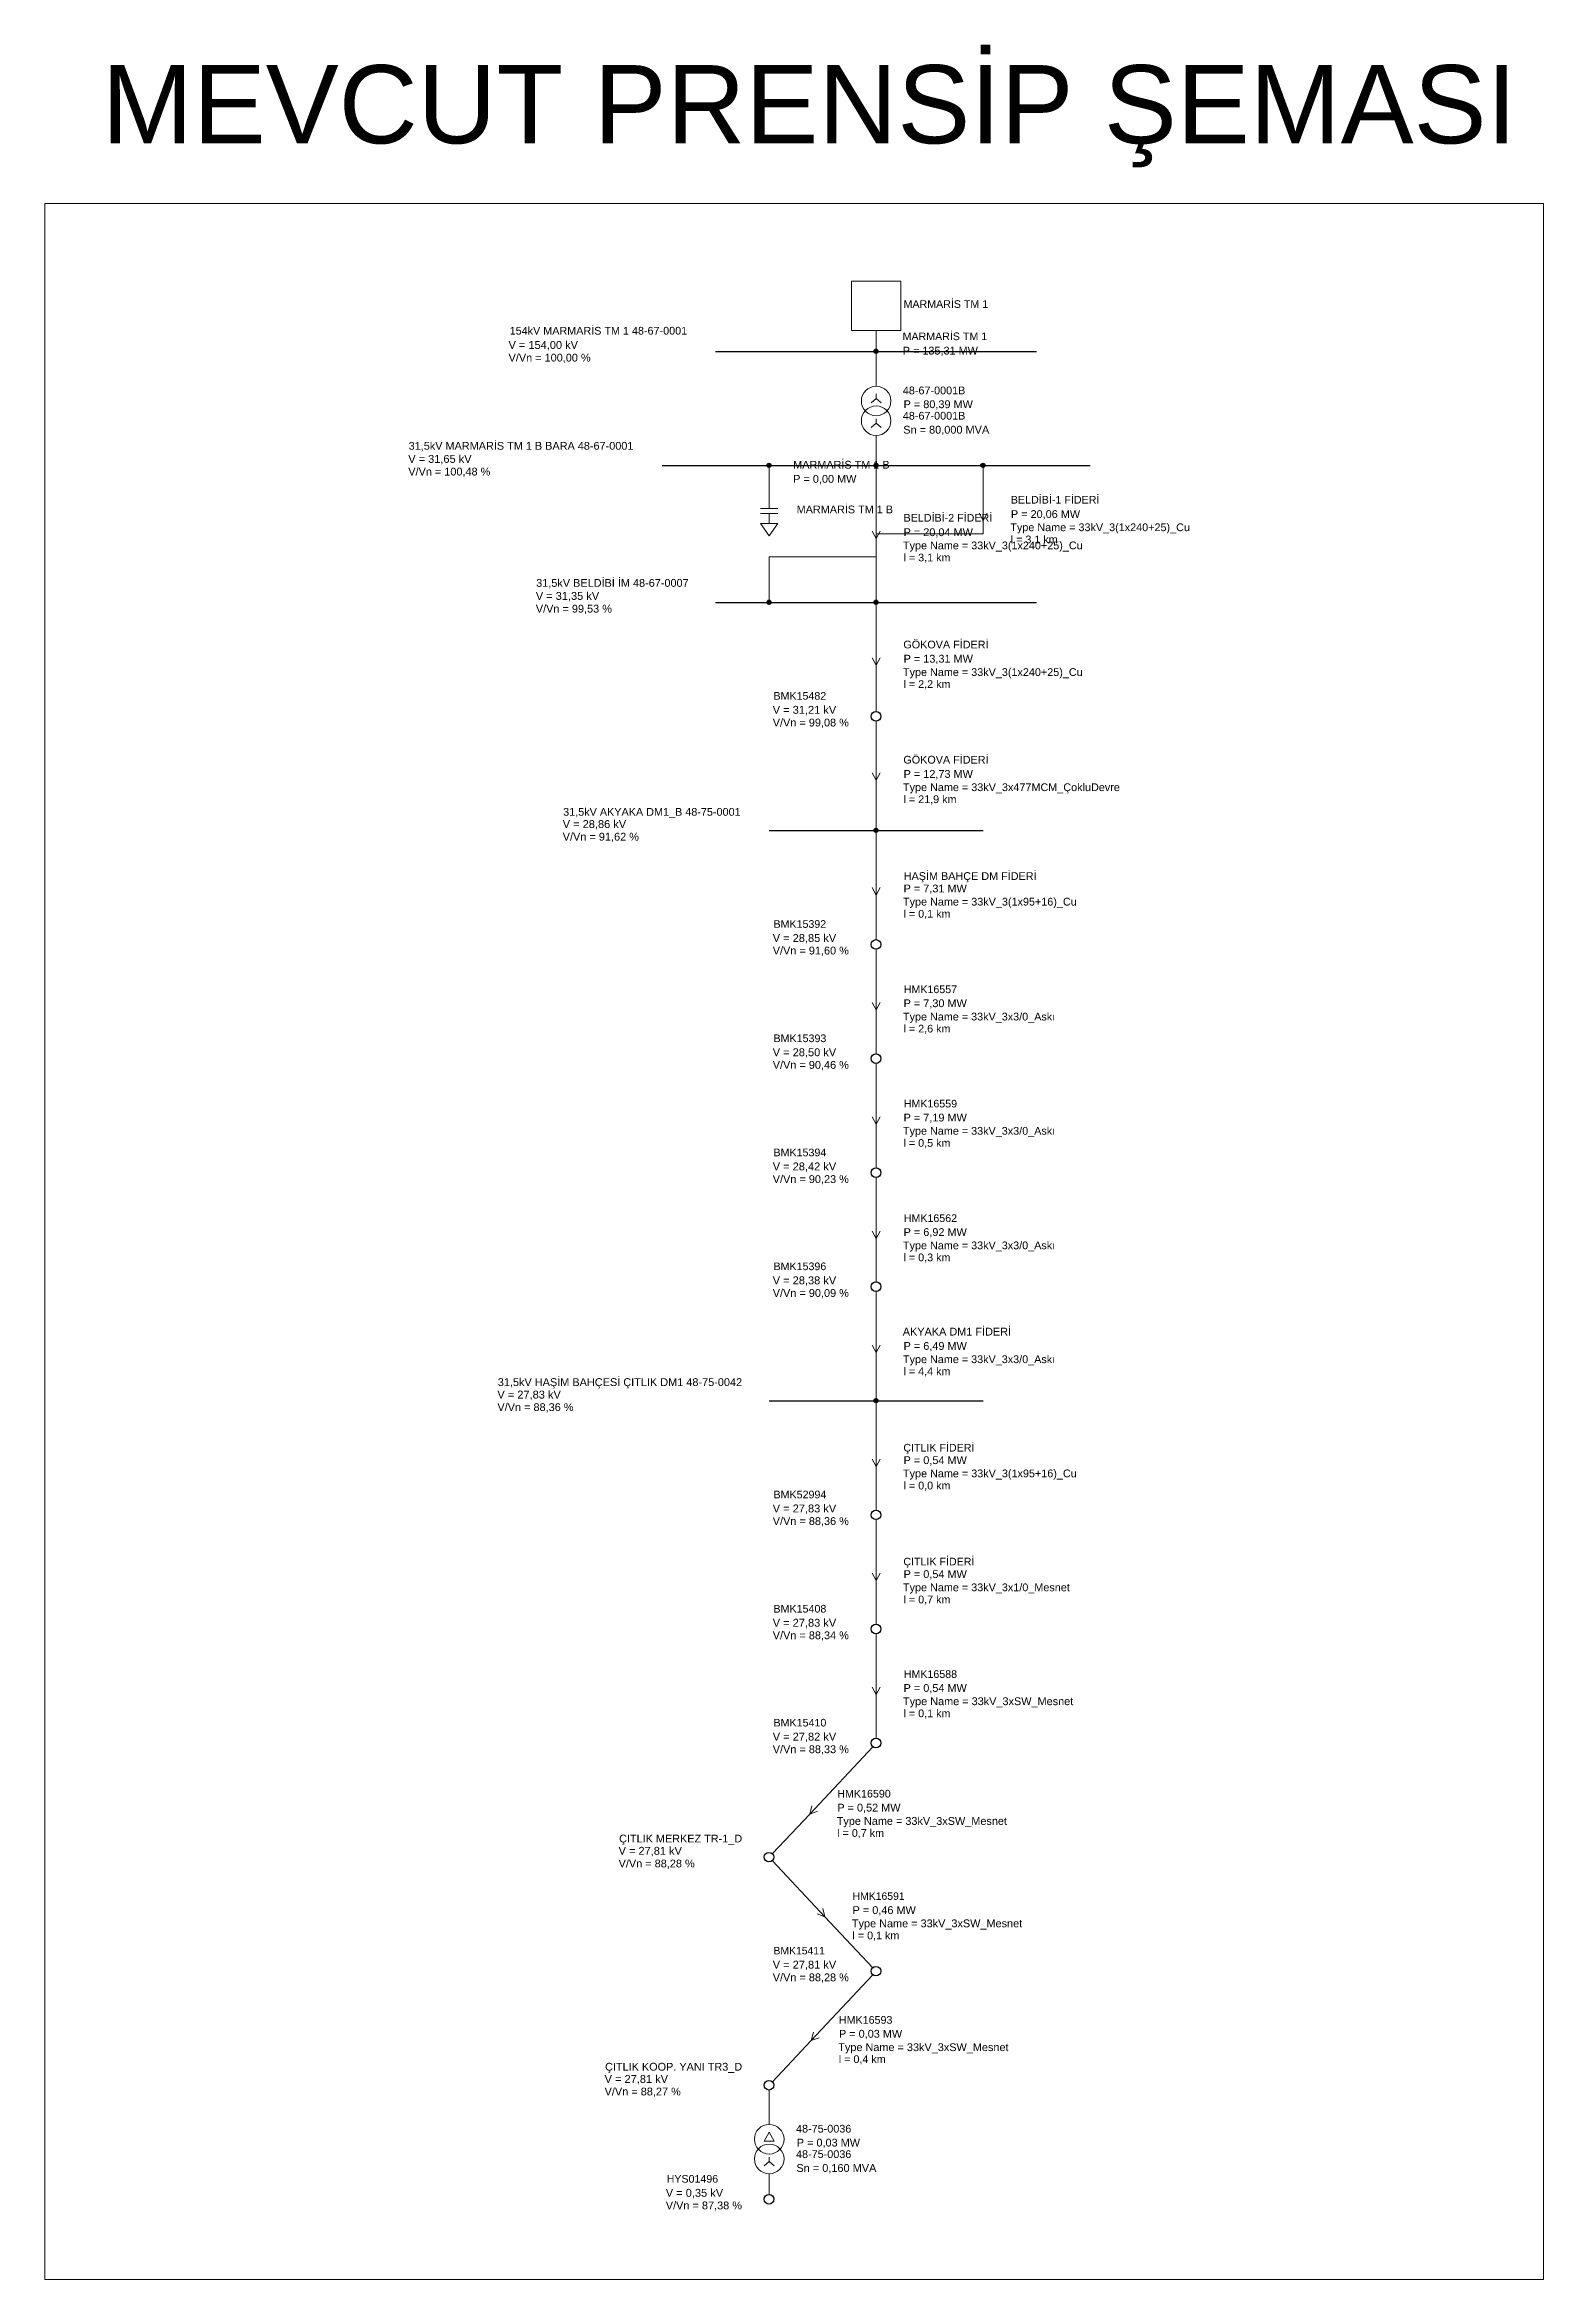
# Model space of a CAD drawing. Header units: millimetres. Extents: x 5 to 445, y 10 to 308.
# Drawn here: x 4.9 to 205, y 9.9 to 308.2 of the extents above; entities that cross this region are included whole.
import ezdxf

# ---------------------------------------------------------------- set-up
doc = ezdxf.new("R2010")
doc.units = ezdxf.units.MM
doc.header["$MEASUREMENT"] = 0
doc.layers.get('0').update_dxf_attribs({"linetype": 'CONTINUOUS'})
doc.layers.add('PDF_Text', color=7, linetype='CONTINUOUS')
doc.styles.add('Arial$001', font='arial.ttf', dxfattribs={"height": 1.2609})
doc.styles.add('PDF Arial', font='arial.ttf')

msp = doc.modelspace()

# ---------------------------------------------------------------- hatches: boundary and pattern name
h = msp.add_hatch(color=5)
edge = h.paths.add_edge_path()
edge.add_spline(control_points=[(116.14, 267.28), (116.14, 267.43), (116.01, 267.56), (115.86, 267.56), (115.86, 267.56), (115.71, 267.56), (115.58, 267.43), (115.58, 267.28), (115.58, 267.28), (115.58, 267.11), (115.71, 267), (115.86, 267), (115.86, 267), (116.01, 267), (116.14, 267.11), (116.14, 267.28)], knot_values=[0, 0, 0, 0, 0.0625, 0.0625, 0.0625, 0.0625, 0.125, 0.125, 0.125, 0.125, 0.1875, 0.1875, 0.1875, 0.1875, 1, 1, 1, 1], degree=3, periodic=0)
h = msp.add_hatch(color=5)
edge = h.paths.add_edge_path()
edge.add_spline(control_points=[(116.14, 267.28), (116.14, 267.43), (116.01, 267.56), (115.86, 267.56), (115.86, 267.56), (115.71, 267.56), (115.58, 267.43), (115.58, 267.28), (115.58, 267.28), (115.58, 267.11), (115.71, 267), (115.86, 267), (115.86, 267), (116.01, 267), (116.14, 267.11), (116.14, 267.28)], knot_values=[0, 0, 0, 0, 0.0625, 0.0625, 0.0625, 0.0625, 0.125, 0.125, 0.125, 0.125, 0.1875, 0.1875, 0.1875, 0.1875, 1, 1, 1, 1], degree=3, periodic=0)
h = msp.add_hatch(color=5)
edge = h.paths.add_edge_path()
edge.add_spline(control_points=[(101.87, 252.04), (101.87, 252.21), (101.73, 252.32), (101.58, 252.32), (101.58, 252.32), (101.44, 252.32), (101.3, 252.21), (101.3, 252.04), (101.3, 252.04), (101.3, 251.89), (101.44, 251.76), (101.58, 251.76), (101.58, 251.76), (101.73, 251.76), (101.87, 251.89), (101.87, 252.04)], knot_values=[0, 0, 0, 0, 0.0625, 0.0625, 0.0625, 0.0625, 0.125, 0.125, 0.125, 0.125, 0.1875, 0.1875, 0.1875, 0.1875, 1, 1, 1, 1], degree=3, periodic=0)
h = msp.add_hatch(color=5)
edge = h.paths.add_edge_path()
edge.add_spline(control_points=[(116.14, 252.04), (116.14, 252.21), (116.01, 252.32), (115.86, 252.32), (115.86, 252.32), (115.71, 252.32), (115.58, 252.21), (115.58, 252.04), (115.58, 252.04), (115.58, 251.89), (115.71, 251.76), (115.86, 251.76), (115.86, 251.76), (116.01, 251.76), (116.14, 251.89), (116.14, 252.04)], knot_values=[0, 0, 0, 0, 0.0625, 0.0625, 0.0625, 0.0625, 0.125, 0.125, 0.125, 0.125, 0.1875, 0.1875, 0.1875, 0.1875, 1, 1, 1, 1], degree=3, periodic=0)
h = msp.add_hatch(color=5)
edge = h.paths.add_edge_path()
edge.add_spline(control_points=[(116.14, 252.04), (116.14, 252.21), (116.01, 252.32), (115.86, 252.32), (115.86, 252.32), (115.71, 252.32), (115.58, 252.21), (115.58, 252.04), (115.58, 252.04), (115.58, 251.89), (115.71, 251.76), (115.86, 251.76), (115.86, 251.76), (116.01, 251.76), (116.14, 251.89), (116.14, 252.04)], knot_values=[0, 0, 0, 0, 0.0625, 0.0625, 0.0625, 0.0625, 0.125, 0.125, 0.125, 0.125, 0.1875, 0.1875, 0.1875, 0.1875, 1, 1, 1, 1], degree=3, periodic=0)
h = msp.add_hatch(color=5)
edge = h.paths.add_edge_path()
edge.add_spline(control_points=[(130.42, 252.04), (130.42, 252.21), (130.31, 252.32), (130.14, 252.32), (130.14, 252.32), (129.99, 252.32), (129.86, 252.21), (129.86, 252.04), (129.86, 252.04), (129.86, 251.89), (129.99, 251.76), (130.14, 251.76), (130.14, 251.76), (130.31, 251.76), (130.42, 251.89), (130.42, 252.04)], knot_values=[0, 0, 0, 0, 0.0625, 0.0625, 0.0625, 0.0625, 0.125, 0.125, 0.125, 0.125, 0.1875, 0.1875, 0.1875, 0.1875, 1, 1, 1, 1], degree=3, periodic=0)
h = msp.add_hatch(color=5)
edge = h.paths.add_edge_path()
edge.add_spline(control_points=[(101.87, 233.78), (101.87, 233.93), (101.73, 234.06), (101.58, 234.06), (101.58, 234.06), (101.44, 234.06), (101.3, 233.93), (101.3, 233.78), (101.3, 233.78), (101.3, 233.61), (101.44, 233.49), (101.58, 233.49), (101.58, 233.49), (101.73, 233.49), (101.87, 233.61), (101.87, 233.78)], knot_values=[0, 0, 0, 0, 0.0625, 0.0625, 0.0625, 0.0625, 0.125, 0.125, 0.125, 0.125, 0.1875, 0.1875, 0.1875, 0.1875, 1, 1, 1, 1], degree=3, periodic=0)
h = msp.add_hatch(color=5)
edge = h.paths.add_edge_path()
edge.add_spline(control_points=[(116.14, 233.78), (116.14, 233.93), (116.01, 234.06), (115.86, 234.06), (115.86, 234.06), (115.71, 234.06), (115.58, 233.93), (115.58, 233.78), (115.58, 233.78), (115.58, 233.61), (115.71, 233.49), (115.86, 233.49), (115.86, 233.49), (116.01, 233.49), (116.14, 233.61), (116.14, 233.78)], knot_values=[0, 0, 0, 0, 0.0625, 0.0625, 0.0625, 0.0625, 0.125, 0.125, 0.125, 0.125, 0.1875, 0.1875, 0.1875, 0.1875, 1, 1, 1, 1], degree=3, periodic=0)
h = msp.add_hatch(color=5)
edge = h.paths.add_edge_path()
edge.add_spline(control_points=[(116.14, 233.78), (116.14, 233.93), (116.01, 234.06), (115.86, 234.06), (115.86, 234.06), (115.71, 234.06), (115.58, 233.93), (115.58, 233.78), (115.58, 233.78), (115.58, 233.61), (115.71, 233.49), (115.86, 233.49), (115.86, 233.49), (116.01, 233.49), (116.14, 233.61), (116.14, 233.78)], knot_values=[0, 0, 0, 0, 0.0625, 0.0625, 0.0625, 0.0625, 0.125, 0.125, 0.125, 0.125, 0.1875, 0.1875, 0.1875, 0.1875, 1, 1, 1, 1], degree=3, periodic=0)
h = msp.add_hatch(color=5)
edge = h.paths.add_edge_path()
edge.add_spline(control_points=[(116.14, 203.32), (116.14, 203.47), (116.01, 203.6), (115.86, 203.6), (115.86, 203.6), (115.71, 203.6), (115.58, 203.47), (115.58, 203.32), (115.58, 203.32), (115.58, 203.17), (115.71, 203.04), (115.86, 203.04), (115.86, 203.04), (116.01, 203.04), (116.14, 203.17), (116.14, 203.32)], knot_values=[0, 0, 0, 0, 0.0625, 0.0625, 0.0625, 0.0625, 0.125, 0.125, 0.125, 0.125, 0.1875, 0.1875, 0.1875, 0.1875, 1, 1, 1, 1], degree=3, periodic=0)
h = msp.add_hatch(color=5)
edge = h.paths.add_edge_path()
edge.add_spline(control_points=[(116.14, 203.32), (116.14, 203.47), (116.01, 203.6), (115.86, 203.6), (115.86, 203.6), (115.71, 203.6), (115.58, 203.47), (115.58, 203.32), (115.58, 203.32), (115.58, 203.17), (115.71, 203.04), (115.86, 203.04), (115.86, 203.04), (116.01, 203.04), (116.14, 203.17), (116.14, 203.32)], knot_values=[0, 0, 0, 0, 0.0625, 0.0625, 0.0625, 0.0625, 0.125, 0.125, 0.125, 0.125, 0.1875, 0.1875, 0.1875, 0.1875, 1, 1, 1, 1], degree=3, periodic=0)
h = msp.add_hatch(color=5)
edge = h.paths.add_edge_path()
edge.add_spline(control_points=[(116.14, 127.18), (116.14, 127.33), (116.01, 127.46), (115.86, 127.46), (115.86, 127.46), (115.71, 127.46), (115.58, 127.33), (115.58, 127.18), (115.58, 127.18), (115.58, 127.01), (115.71, 126.9), (115.86, 126.9), (115.86, 126.9), (116.01, 126.9), (116.14, 127.01), (116.14, 127.18)], knot_values=[0, 0, 0, 0, 0.0625, 0.0625, 0.0625, 0.0625, 0.125, 0.125, 0.125, 0.125, 0.1875, 0.1875, 0.1875, 0.1875, 1, 1, 1, 1], degree=3, periodic=0)
h = msp.add_hatch(color=5)
edge = h.paths.add_edge_path()
edge.add_spline(control_points=[(116.14, 127.18), (116.14, 127.33), (116.01, 127.46), (115.86, 127.46), (115.86, 127.46), (115.71, 127.46), (115.58, 127.33), (115.58, 127.18), (115.58, 127.18), (115.58, 127.01), (115.71, 126.9), (115.86, 126.9), (115.86, 126.9), (116.01, 126.9), (116.14, 127.01), (116.14, 127.18)], knot_values=[0, 0, 0, 0, 0.0625, 0.0625, 0.0625, 0.0625, 0.125, 0.125, 0.125, 0.125, 0.1875, 0.1875, 0.1875, 0.1875, 1, 1, 1, 1], degree=3, periodic=0)

# ---------------------------------------------------------------- linework, layer by layer
at = {"color": 5, "linetype": 'Continuous', "lineweight": 20}
msp.add_lwpolyline([(204.96, 287.02), (4.88, 287.02), (4.88, 9.89), (204.96, 9.89)], close=True, dxfattribs=at)
at = {"color": 5, "linetype": 'Continuous', "lineweight": 15}
for points in [[(112.59, 270.04), (119.19, 270.04), (119.19, 276.64), (112.59, 276.64)], [(100.44, 244.28), (102.76, 244.28), (101.6, 242.64)]]:
    msp.add_lwpolyline(points, close=True, dxfattribs=at)
for points in [[(115.88, 270.04), (115.88, 267.25), (115.88, 267.25)], [(115.88, 262.61), (115.88, 267.25), (115.88, 267.25)], [(115.88, 260.98), (115.22, 260.38), (115.22, 260.38)], [(115.88, 260.98), (115.22, 260.38), (115.22, 260.38)], [(115.88, 260.98), (115.88, 261.57), (115.88, 261.57)], [(115.88, 260.98), (115.88, 261.57), (115.88, 261.57)], [(115.88, 260.98), (116.54, 260.38), (116.54, 260.38)], [(115.88, 260.98), (116.54, 260.38), (116.54, 260.38)], [(115.88, 257.67), (115.22, 257.09), (115.22, 257.09)], [(115.88, 257.67), (115.22, 257.09), (115.22, 257.09)], [(115.88, 257.67), (115.88, 258.26), (115.88, 258.26)], [(115.88, 257.67), (115.88, 258.26), (115.88, 258.26)], [(115.88, 257.67), (116.54, 257.09), (116.54, 257.09)], [(115.88, 257.67), (116.54, 257.09), (116.54, 257.09)], [(115.88, 256.03), (115.88, 252.03), (115.88, 252.03)], [(101.6, 246.27), (101.6, 252.03), (101.6, 252.03)], [(115.88, 242.28), (115.88, 252.03), (115.88, 252.03)], [(130.17, 244.68), (130.17, 252.03), (130.17, 252.03)], [(100.44, 246.27), (102.76, 246.27), (102.76, 246.27)], [(100.44, 245.61), (102.76, 245.61), (102.76, 245.61)], [(101.6, 245.61), (101.6, 244.28), (101.6, 244.28)], [(129.64, 245.67), (130.17, 244.68), (130.17, 244.68)], [(129.64, 245.67), (130.17, 244.68), (130.17, 244.68)], [(130.69, 245.67), (130.17, 244.68), (130.17, 244.68)], [(130.69, 245.67), (130.17, 244.68), (130.17, 244.68)], [(130.17, 244.68), (130.17, 242.89), (130.17, 242.89)], [(115.35, 243.26), (115.88, 242.26), (115.88, 242.26)], [(115.35, 243.26), (115.88, 242.26), (115.88, 242.26)], [(116.41, 243.26), (115.88, 242.26), (115.88, 242.26)], [(116.41, 243.26), (115.88, 242.26), (115.88, 242.26)], [(130.17, 242.89), (115.88, 242.89), (115.88, 242.89)], [(115.88, 242.89), (115.88, 233.74), (115.88, 233.74)], [(115.88, 242.28), (115.88, 239.83), (115.88, 239.83)], [(115.88, 239.83), (101.6, 239.83), (101.6, 239.83)], [(101.6, 239.83), (101.6, 233.74), (101.6, 233.74)], [(115.88, 225.36), (115.88, 233.74), (115.88, 233.74)], [(115.35, 226.35), (115.88, 225.36), (115.88, 225.36)], [(115.35, 226.35), (115.88, 225.36), (115.88, 225.36)], [(116.41, 226.35), (115.88, 225.36), (115.88, 225.36)], [(116.41, 226.35), (115.88, 225.36), (115.88, 225.36)], [(115.88, 225.36), (115.88, 219.18), (115.88, 219.18)], [(115.88, 210), (115.88, 217.86), (115.88, 217.86)], [(115.35, 210.99), (115.88, 210), (115.88, 210)], [(115.35, 210.99), (115.88, 210), (115.88, 210)], [(116.41, 210.99), (115.88, 210), (115.88, 210)], [(116.41, 210.99), (115.88, 210), (115.88, 210)], [(115.88, 210), (115.88, 203.3), (115.88, 203.3)], [(115.88, 194.68), (115.88, 203.3), (115.88, 203.3)], [(115.35, 195.67), (115.88, 194.68), (115.88, 194.68)], [(115.35, 195.67), (115.88, 194.68), (115.88, 194.68)], [(116.41, 195.67), (115.88, 194.68), (115.88, 194.68)], [(116.41, 195.67), (115.88, 194.68), (115.88, 194.68)], [(115.88, 194.68), (115.88, 188.73), (115.88, 188.73)], [(115.88, 179.38), (115.88, 187.4), (115.88, 187.4)], [(115.35, 180.35), (115.88, 179.38), (115.88, 179.38)], [(115.35, 180.35), (115.88, 179.38), (115.88, 179.38)], [(116.41, 180.35), (115.88, 179.38), (115.88, 179.38)], [(116.41, 180.35), (115.88, 179.38), (115.88, 179.38)], [(115.88, 179.38), (115.88, 173.5), (115.88, 173.5)], [(115.88, 164.09), (115.88, 172.18), (115.88, 172.18)], [(115.35, 165.08), (115.88, 164.09), (115.88, 164.09)], [(115.35, 165.08), (115.88, 164.09), (115.88, 164.09)], [(116.41, 165.08), (115.88, 164.09), (115.88, 164.09)], [(116.41, 165.08), (115.88, 164.09), (115.88, 164.09)], [(115.88, 164.09), (115.88, 158.27), (115.88, 158.27)], [(115.88, 148.84), (115.88, 156.94), (115.88, 156.94)], [(115.35, 149.83), (115.88, 148.84), (115.88, 148.84)], [(115.35, 149.83), (115.88, 148.84), (115.88, 148.84)], [(116.41, 149.83), (115.88, 148.84), (115.88, 148.84)], [(116.41, 149.83), (115.88, 148.84), (115.88, 148.84)], [(115.88, 148.84), (115.88, 143.05), (115.88, 143.05)], [(115.88, 133.6), (115.88, 141.72), (115.88, 141.72)], [(115.35, 134.59), (115.88, 133.6), (115.88, 133.6)], [(115.35, 134.59), (115.88, 133.6), (115.88, 133.6)], [(116.41, 134.59), (115.88, 133.6), (115.88, 133.6)], [(116.41, 134.59), (115.88, 133.6), (115.88, 133.6)], [(115.88, 133.6), (115.88, 127.15), (115.88, 127.15)], [(115.88, 118.38), (115.88, 127.15), (115.88, 127.15)], [(115.35, 119.37), (115.88, 118.38), (115.88, 118.38)], [(115.35, 119.37), (115.88, 118.38), (115.88, 118.38)], [(116.41, 119.37), (115.88, 118.38), (115.88, 118.38)], [(116.41, 119.37), (115.88, 118.38), (115.88, 118.38)], [(115.88, 118.38), (115.88, 112.59), (115.88, 112.59)], [(115.88, 103.17), (115.88, 111.26), (115.88, 111.26)], [(115.35, 104.17), (115.88, 103.17), (115.88, 103.17)], [(115.35, 104.17), (115.88, 103.17), (115.88, 103.17)], [(116.41, 104.17), (115.88, 103.17), (115.88, 103.17)], [(116.41, 104.17), (115.88, 103.17), (115.88, 103.17)], [(115.88, 103.17), (115.88, 97.35), (115.88, 97.35)], [(115.88, 87.97), (115.88, 96.04), (115.88, 96.04)], [(115.35, 88.96), (115.88, 87.97), (115.88, 87.97)], [(115.35, 88.96), (115.88, 87.97), (115.88, 87.97)], [(116.41, 88.96), (115.88, 87.97), (115.88, 87.97)], [(116.41, 88.96), (115.88, 87.97), (115.88, 87.97)], [(115.88, 87.97), (115.88, 82.13), (115.88, 82.13)], [(107.01, 72), (115.43, 80.99), (115.43, 80.99)], [(107.01, 72), (102.05, 66.72), (102.05, 66.72)], [(109.05, 58.3), (102.05, 65.77), (102.05, 65.77)], [(109.05, 58.3), (115.43, 51.49), (115.43, 51.49)], [(107.23, 41.78), (115.43, 50.53), (115.43, 50.53)], [(107.23, 41.78), (102.05, 36.27), (102.05, 36.27)], [(101.6, 30.57), (101.6, 35.12), (101.6, 35.12)], [(101.6, 29.53), (100.94, 28.34), (100.94, 28.34)], [(101.6, 29.53), (100.94, 28.34), (100.94, 28.34)], [(100.94, 28.34), (102.26, 28.34), (102.26, 28.34)], [(100.94, 28.34), (102.26, 28.34), (102.26, 28.34)], [(101.6, 29.53), (102.26, 28.34), (102.26, 28.34)], [(101.6, 29.53), (102.26, 28.34), (102.26, 28.34)], [(101.6, 25.63), (100.94, 25.05), (100.94, 25.05)], [(101.6, 25.63), (100.94, 25.05), (100.94, 25.05)], [(101.6, 25.63), (101.6, 26.22), (101.6, 26.22)], [(101.6, 25.63), (101.6, 26.22), (101.6, 26.22)], [(101.6, 25.63), (102.26, 25.05), (102.26, 25.05)], [(101.6, 25.63), (102.26, 25.05), (102.26, 25.05)], [(101.6, 23.99), (101.6, 21.21), (101.6, 21.21)]]:
    msp.add_lwpolyline(points, dxfattribs=at)
at = {"color": 5, "linetype": 'Continuous', "lineweight": 30}
for points in [[(94.45, 267.25), (137.3, 267.25), (137.3, 267.25)], [(87.32, 252.03), (144.45, 252.03), (144.45, 252.03)], [(94.45, 233.74), (137.3, 233.74), (137.3, 233.74)], [(101.6, 203.3), (130.17, 203.3), (130.17, 203.3)], [(101.6, 127.15), (130.17, 127.15), (130.17, 127.15)]]:
    msp.add_lwpolyline(points, dxfattribs=at)
at = {"color": 5, "linetype": 'Continuous', "lineweight": 9}
for points in [[(107.31, 73.09), (107.01, 72), (107.01, 72)], [(107.31, 73.09), (107.01, 72), (107.01, 72)], [(108.07, 72.37), (107.01, 72), (107.01, 72)], [(108.07, 72.37), (107.01, 72), (107.01, 72)], [(107.99, 58.67), (109.05, 58.3), (109.05, 58.3)], [(107.99, 58.67), (109.05, 58.3), (109.05, 58.3)], [(108.75, 59.38), (109.05, 58.3), (109.05, 58.3)], [(108.75, 59.38), (109.05, 58.3), (109.05, 58.3)], [(107.52, 42.87), (107.23, 41.78), (107.23, 41.78)], [(107.52, 42.87), (107.23, 41.78), (107.23, 41.78)], [(108.3, 42.14), (107.23, 41.78), (107.23, 41.78)], [(108.3, 42.14), (107.23, 41.78), (107.23, 41.78)]]:
    msp.add_lwpolyline(points, dxfattribs=at)
at = {"color": 5, "linetype": 'Continuous', "lineweight": 25}
for points in [[(116.14, 267.28), (116.14, 267.43), (116.01, 267.56), (115.86, 267.56), (115.86, 267.56), (115.71, 267.56), (115.58, 267.43), (115.58, 267.28), (115.58, 267.28), (115.58, 267.11), (115.71, 267), (115.86, 267), (115.86, 267), (116.01, 267), (116.14, 267.11), (116.14, 267.28)], [(116.14, 267.28), (116.14, 267.43), (116.01, 267.56), (115.86, 267.56), (115.86, 267.56), (115.71, 267.56), (115.58, 267.43), (115.58, 267.28), (115.58, 267.28), (115.58, 267.11), (115.71, 267), (115.86, 267), (115.86, 267), (116.01, 267), (116.14, 267.11), (116.14, 267.28)], [(101.87, 252.04), (101.87, 252.21), (101.73, 252.32), (101.58, 252.32), (101.58, 252.32), (101.44, 252.32), (101.3, 252.21), (101.3, 252.04), (101.3, 252.04), (101.3, 251.89), (101.44, 251.76), (101.58, 251.76), (101.58, 251.76), (101.73, 251.76), (101.87, 251.89), (101.87, 252.04)], [(116.14, 252.04), (116.14, 252.21), (116.01, 252.32), (115.86, 252.32), (115.86, 252.32), (115.71, 252.32), (115.58, 252.21), (115.58, 252.04), (115.58, 252.04), (115.58, 251.89), (115.71, 251.76), (115.86, 251.76), (115.86, 251.76), (116.01, 251.76), (116.14, 251.89), (116.14, 252.04)], [(116.14, 252.04), (116.14, 252.21), (116.01, 252.32), (115.86, 252.32), (115.86, 252.32), (115.71, 252.32), (115.58, 252.21), (115.58, 252.04), (115.58, 252.04), (115.58, 251.89), (115.71, 251.76), (115.86, 251.76), (115.86, 251.76), (116.01, 251.76), (116.14, 251.89), (116.14, 252.04)], [(130.42, 252.04), (130.42, 252.21), (130.31, 252.32), (130.14, 252.32), (130.14, 252.32), (129.99, 252.32), (129.86, 252.21), (129.86, 252.04), (129.86, 252.04), (129.86, 251.89), (129.99, 251.76), (130.14, 251.76), (130.14, 251.76), (130.31, 251.76), (130.42, 251.89), (130.42, 252.04)], [(101.87, 233.78), (101.87, 233.93), (101.73, 234.06), (101.58, 234.06), (101.58, 234.06), (101.44, 234.06), (101.3, 233.93), (101.3, 233.78), (101.3, 233.78), (101.3, 233.61), (101.44, 233.49), (101.58, 233.49), (101.58, 233.49), (101.73, 233.49), (101.87, 233.61), (101.87, 233.78)], [(116.14, 233.78), (116.14, 233.93), (116.01, 234.06), (115.86, 234.06), (115.86, 234.06), (115.71, 234.06), (115.58, 233.93), (115.58, 233.78), (115.58, 233.78), (115.58, 233.61), (115.71, 233.49), (115.86, 233.49), (115.86, 233.49), (116.01, 233.49), (116.14, 233.61), (116.14, 233.78)], [(116.14, 233.78), (116.14, 233.93), (116.01, 234.06), (115.86, 234.06), (115.86, 234.06), (115.71, 234.06), (115.58, 233.93), (115.58, 233.78), (115.58, 233.78), (115.58, 233.61), (115.71, 233.49), (115.86, 233.49), (115.86, 233.49), (116.01, 233.49), (116.14, 233.61), (116.14, 233.78)], [(116.14, 203.32), (116.14, 203.47), (116.01, 203.6), (115.86, 203.6), (115.86, 203.6), (115.71, 203.6), (115.58, 203.47), (115.58, 203.32), (115.58, 203.32), (115.58, 203.17), (115.71, 203.04), (115.86, 203.04), (115.86, 203.04), (116.01, 203.04), (116.14, 203.17), (116.14, 203.32)], [(116.14, 203.32), (116.14, 203.47), (116.01, 203.6), (115.86, 203.6), (115.86, 203.6), (115.71, 203.6), (115.58, 203.47), (115.58, 203.32), (115.58, 203.32), (115.58, 203.17), (115.71, 203.04), (115.86, 203.04), (115.86, 203.04), (116.01, 203.04), (116.14, 203.17), (116.14, 203.32)], [(116.14, 127.18), (116.14, 127.33), (116.01, 127.46), (115.86, 127.46), (115.86, 127.46), (115.71, 127.46), (115.58, 127.33), (115.58, 127.18), (115.58, 127.18), (115.58, 127.01), (115.71, 126.9), (115.86, 126.9), (115.86, 126.9), (116.01, 126.9), (116.14, 127.01), (116.14, 127.18)], [(116.14, 127.18), (116.14, 127.33), (116.01, 127.46), (115.86, 127.46), (115.86, 127.46), (115.71, 127.46), (115.58, 127.33), (115.58, 127.18), (115.58, 127.18), (115.58, 127.01), (115.71, 126.9), (115.86, 126.9), (115.86, 126.9), (116.01, 126.9), (116.14, 127.01), (116.14, 127.18)]]:
    msp.add_open_spline(points, degree=3, knots=[0, 0, 0, 0, 0.0625, 0.0625, 0.0625, 0.062501, 0.125, 0.125, 0.125, 0.125001, 0.1875, 0.1875, 0.1875, 0.187501, 1, 1, 1, 1], dxfattribs=at)
at = {"color": 5, "linetype": 'Continuous', "lineweight": 15}
for points in [[(117.86, 260.64), (117.86, 261.74), (116.97, 262.61), (115.88, 262.61), (115.88, 262.61), (114.79, 262.61), (113.91, 261.74), (113.91, 260.64), (113.91, 260.64), (113.91, 259.55), (114.79, 258.66), (115.88, 258.66), (115.88, 258.66), (116.97, 258.66), (117.86, 259.55), (117.86, 260.64)], [(117.86, 258), (117.86, 259.09), (116.97, 259.98), (115.88, 259.98), (115.88, 259.98), (114.79, 259.98), (113.91, 259.09), (113.91, 258), (113.91, 258), (113.91, 256.91), (114.79, 256.03), (115.88, 256.03), (115.88, 256.03), (116.97, 256.03), (117.86, 256.91), (117.86, 258)], [(103.59, 28.61), (103.59, 29.7), (102.69, 30.57), (101.6, 30.57), (101.6, 30.57), (100.51, 30.57), (99.63, 29.7), (99.63, 28.61), (99.63, 28.61), (99.63, 27.51), (100.51, 26.62), (101.6, 26.62), (101.6, 26.62), (102.69, 26.62), (103.59, 27.51), (103.59, 28.61)], [(103.59, 25.96), (103.59, 27.05), (102.69, 27.94), (101.6, 27.94), (101.6, 27.94), (100.51, 27.94), (99.63, 27.05), (99.63, 25.96), (99.63, 25.96), (99.63, 24.88), (100.51, 23.99), (101.6, 23.99), (101.6, 23.99), (102.69, 23.99), (103.59, 24.88), (103.59, 25.96)]]:
    msp.add_open_spline(points, degree=3, knots=[0, 0, 0, 0, 0.0625, 0.0625, 0.0625, 0.062501, 0.125, 0.125, 0.125, 0.125001, 0.1875, 0.1875, 0.1875, 0.187501, 1, 1, 1, 1], dxfattribs=at)
at = {"color": 5, "linetype": 'Continuous', "lineweight": 30}
for points in [[(116.51, 218.54), (116.51, 218.9), (116.23, 219.18), (115.86, 219.18), (115.86, 219.18), (115.51, 219.18), (115.23, 218.9), (115.23, 218.54), (115.23, 218.54), (115.23, 218.19), (115.51, 217.91), (115.86, 217.91), (115.86, 217.91), (116.23, 217.91), (116.51, 218.19), (116.51, 218.54)], [(116.51, 188.08), (116.51, 188.44), (116.23, 188.73), (115.86, 188.73), (115.86, 188.73), (115.51, 188.73), (115.23, 188.44), (115.23, 188.08), (115.23, 188.08), (115.23, 187.73), (115.51, 187.45), (115.86, 187.45), (115.86, 187.45), (116.23, 187.45), (116.51, 187.73), (116.51, 188.08)], [(116.51, 172.86), (116.51, 173.21), (116.23, 173.5), (115.86, 173.5), (115.86, 173.5), (115.51, 173.5), (115.23, 173.21), (115.23, 172.86), (115.23, 172.86), (115.23, 172.51), (115.51, 172.21), (115.86, 172.21), (115.86, 172.21), (116.23, 172.21), (116.51, 172.51), (116.51, 172.86)], [(116.51, 157.64), (116.51, 157.99), (116.23, 158.27), (115.86, 158.27), (115.86, 158.27), (115.51, 158.27), (115.23, 157.99), (115.23, 157.64), (115.23, 157.64), (115.23, 157.27), (115.51, 156.99), (115.86, 156.99), (115.86, 156.99), (116.23, 156.99), (116.51, 157.27), (116.51, 157.64)], [(116.51, 142.4), (116.51, 142.75), (116.23, 143.05), (115.86, 143.05), (115.86, 143.05), (115.51, 143.05), (115.23, 142.75), (115.23, 142.4), (115.23, 142.4), (115.23, 142.05), (115.51, 141.75), (115.86, 141.75), (115.86, 141.75), (116.23, 141.75), (116.51, 142.05), (116.51, 142.4)], [(116.51, 111.94), (116.51, 112.29), (116.23, 112.59), (115.86, 112.59), (115.86, 112.59), (115.51, 112.59), (115.23, 112.29), (115.23, 111.94), (115.23, 111.94), (115.23, 111.59), (115.51, 111.31), (115.86, 111.31), (115.86, 111.31), (116.23, 111.31), (116.51, 111.59), (116.51, 111.94)], [(116.51, 96.72), (116.51, 97.07), (116.23, 97.35), (115.86, 97.35), (115.86, 97.35), (115.51, 97.35), (115.23, 97.07), (115.23, 96.72), (115.23, 96.72), (115.23, 96.36), (115.51, 96.07), (115.86, 96.07), (115.86, 96.07), (116.23, 96.07), (116.51, 96.36), (116.51, 96.72)], [(116.51, 81.48), (116.51, 81.85), (116.23, 82.13), (115.86, 82.13), (115.86, 82.13), (115.51, 82.13), (115.23, 81.85), (115.23, 81.48), (115.23, 81.48), (115.23, 81.14), (115.51, 80.85), (115.86, 80.85), (115.86, 80.85), (116.23, 80.85), (116.51, 81.14), (116.51, 81.48)], [(102.21, 66.26), (102.21, 66.61), (101.93, 66.89), (101.58, 66.89), (101.58, 66.89), (101.22, 66.89), (100.94, 66.61), (100.94, 66.26), (100.94, 66.26), (100.94, 65.91), (101.22, 65.62), (101.58, 65.62), (101.58, 65.62), (101.93, 65.62), (102.21, 65.91), (102.21, 66.26)], [(116.51, 51.02), (116.51, 51.39), (116.23, 51.67), (115.86, 51.67), (115.86, 51.67), (115.51, 51.67), (115.23, 51.39), (115.23, 51.02), (115.23, 51.02), (115.23, 50.68), (115.51, 50.4), (115.86, 50.4), (115.86, 50.4), (116.23, 50.4), (116.51, 50.68), (116.51, 51.02)], [(102.21, 35.8), (102.21, 36.15), (101.93, 36.45), (101.58, 36.45), (101.58, 36.45), (101.22, 36.45), (100.94, 36.15), (100.94, 35.8), (100.94, 35.8), (100.94, 35.46), (101.22, 35.16), (101.58, 35.16), (101.58, 35.16), (101.93, 35.16), (102.21, 35.46), (102.21, 35.8)], [(102.21, 20.58), (102.21, 20.93), (101.93, 21.21), (101.58, 21.21), (101.58, 21.21), (101.22, 21.21), (100.94, 20.93), (100.94, 20.58), (100.94, 20.58), (100.94, 20.22), (101.22, 19.94), (101.58, 19.94), (101.58, 19.94), (101.93, 19.94), (102.21, 20.22), (102.21, 20.58)]]:
    msp.add_open_spline(points, degree=3, knots=[0, 0, 0, 0, 0.0625, 0.0625, 0.0625, 0.062501, 0.125, 0.125, 0.125, 0.125001, 0.1875, 0.1875, 0.1875, 0.187501, 1, 1, 1, 1], dxfattribs=at)

# ---------------------------------------------------------------- texts
at = {"color": 5, "style": 'Arial$001'}
for s, height, p in [('MARMARİS TM 1', 1.017, (119.55, 273.07)), ('V = 154,00 kV', 1.0513, (66.81, 267.59)), ('154kV MARMARİS TM 1 48-67-0001', 1.031, (66.96, 269.5)), ('MARMARİS TM 1', 1.017, (119.42, 268.76)), ('V/Vn = 100,00 %', 1.0412, (66.81, 265.9)), ('P = 135,31 MW', 1.0377, (119.44, 266.84)), ('48-67-0001B', 1.0329, (119.45, 261.53)), ('P = 80,39 MW', 1.0408, (119.55, 259.68)), ('48-67-0001B', 1.0332, (119.45, 258.15)), ('Sn = 80,000 MVA', 1.0452, (119.5, 256.28)), ('31,5kV MARMARİS TM 1 B BARA 48-67-0001', 1.0392, (53.47, 254.13)), ('V = 31,65 kV', 1.0521, (53.42, 252.38)), ('V/Vn = 100,48 %', 1.0412, (53.42, 250.69)), ('MARMARİS TM 1 B', 1.0366, (104.81, 251.61)), ('P = 0,00 MW', 1.0406, (104.81, 249.72)), ('BELDİBİ-1 FİDERİ', 1.0231, (133.86, 246.94)), ('MARMARİS TM 1 B', 1.0366, (105.27, 245.64)), ('BELDİBİ-2 FİDERİ', 1.0231, (119.55, 244.53)), ('P = 20,06 MW', 1.039, (133.88, 245.02)), ('Type Name = 33kV_3(1x240+25)_Cu', 1.0334, (119.47, 240.84)), ('P = 20,04 MW', 1.0408, (119.55, 242.6)), ('Type Name = 33kV_3(1x240+25)_Cu', 1.0327, (133.8, 243.26)), ('l = 3,1 km', 1.03, (133.85, 241.64)), ('l = 3,1 km', 1.028, (119.54, 239.23)), ('31,5kV BELDİBİ İM 48-67-0007', 1.0402, (70.5, 235.83)), ('V = 31,35 kV', 1.0521, (70.45, 234.09)), ('V/Vn = 99,53 %', 1.0427, (70.45, 232.39)), ('GÖKOVA FİDERİ', 1.0313, (119.52, 227.61)), ('P = 13,31 MW', 1.0408, (119.55, 225.71)), ('Type Name = 33kV_3(1x240+25)_Cu', 1.0334, (119.47, 223.93)), ('BMK15482', 1.018, (102.18, 220.76)), ('l = 2,2 km', 1.028, (119.54, 222.33)), ('V = 31,21 kV', 1.0541, (102.08, 218.88)), ('V/Vn = 99,08 %', 1.0427, (102.08, 217.19)), ('GÖKOVA FİDERİ', 1.0315, (119.52, 212.23)), ('Type Name = 33kV_3x477MCM_ÇokluDevre', 1.0344, (119.47, 208.56)), ('P = 12,73 MW', 1.0411, (119.55, 210.33)), ('31,5kV AKYAKA DM1_B 48-75-0001', 1.0344, (74.1, 205.27)), ('l = 21,9 km', 1.0292, (119.54, 206.96)), ('V = 28,86 kV', 1.0541, (74.04, 203.63)), ('V/Vn = 91,62 %', 1.0444, (74.04, 201.95)), ('HAŞİM BAHÇE DM FİDERİ', 1.0338, (119.57, 196.7)), ('Type Name = 33kV_3(1x95+16)_Cu', 1.0338, (119.47, 193.28)), ('P = 7,31 MW', 1.0406, (119.55, 195.04)), ('BMK15392', 1.018, (102.18, 190.31)), ('l = 0,1 km', 1.028, (119.54, 191.67)), ('V = 28,85 kV', 1.0541, (102.08, 188.42)), ('V/Vn = 91,60 %', 1.0427, (102.08, 186.75)), ('HMK16557', 1.019, (119.57, 181.59)), ('Type Name = 33kV_3x3/0_Askı', 1.0323, (119.47, 177.94)), ('P = 7,30 MW', 1.0406, (119.55, 179.72)), ('BMK15393', 1.021, (102.18, 175.05)), ('l = 2,6 km', 1.028, (119.54, 176.34)), ('V = 28,50 kV', 1.0541, (102.08, 173.17)), ('V/Vn = 90,46 %', 1.0427, (102.08, 171.49)), ('HMK16559', 1.019, (119.57, 166.33)), ('P = 7,19 MW', 1.0406, (119.55, 164.46)), ('Type Name = 33kV_3x3/0_Askı', 1.0323, (119.47, 162.69)), ('l = 0,5 km', 1.028, (119.54, 161.08)), ('V = 28,42 kV', 1.0541, (102.08, 157.93)), ('BMK15394', 1.02, (102.18, 159.81)), ('V/Vn = 90,23 %', 1.0427, (102.08, 156.24)), ('P = 6,92 MW', 1.0406, (119.55, 149.17)), ('HMK16562', 1.019, (119.57, 151.04)), ('Type Name = 33kV_3x3/0_Askı', 1.0323, (119.47, 147.4)), ('l = 0,3 km', 1.028, (119.54, 145.8)), ('V = 28,38 kV', 1.0541, (102.08, 142.72)), ('BMK15396', 1.02, (102.18, 144.61)), ('V/Vn = 90,09 %', 1.0427, (102.08, 141.04)), ('AKYAKA DM1 FİDERİ', 1.0406, (119.44, 135.88)), ('P = 6,49 MW', 1.0406, (119.55, 133.97)), ('Type Name = 33kV_3x3/0_Askı', 1.0323, (119.47, 132.2)), ('l = 4,4 km', 1.028, (119.54, 130.59)), ('V = 27,83 kV', 1.0541, (65.32, 127.47)), ('31,5kV HAŞİM BAHÇESİ ÇITLIK DM1 48-75-0042', 1.0427, (65.37, 129.14)), ('V/Vn = 88,36 %', 1.0427, (65.32, 125.8)), ('ÇITLIK FİDERİ', 1.0184, (119.52, 120.4)), ('P = 0,54 MW', 1.0406, (119.55, 118.72)), ('Type Name = 33kV_3(1x95+16)_Cu', 1.0338, (119.47, 116.96)), ('l = 0,0 km', 1.028, (119.54, 115.34)), ('V = 27,83 kV', 1.0541, (102.08, 112.27)), ('BMK52994', 1.021, (102.18, 114.15)), ('V/Vn = 88,36 %', 1.0427, (102.08, 110.59)), ('ÇITLIK FİDERİ', 1.0184, (119.52, 105.2)), ('P = 0,54 MW', 1.0406, (119.55, 103.51)), ('Type Name = 33kV_3x1/0_Mesnet', 1.0336, (119.47, 101.75)), ('BMK15408', 1.021, (102.18, 98.9)), ('l = 0,7 km', 1.028, (119.54, 100.13)), ('V = 27,83 kV', 1.0544, (102.08, 97.01)), ('V/Vn = 88,34 %', 1.0427, (102.08, 95.34)), ('HMK16588', 1.019, (119.57, 90.18)), ('Type Name = 33kV_3xSW_Mesnet', 1.0401, (119.47, 86.54)), ('P = 0,54 MW', 1.0406, (119.55, 88.31)), ('BMK15410', 1.021, (102.18, 83.69)), ('l = 0,1 km', 1.028, (119.54, 84.93)), ('V = 27,82 kV', 1.0544, (102.08, 81.81)), ('V/Vn = 88,33 %', 1.0427, (102.08, 80.13)), ('HMK16590', 1.021, (110.7, 74.21)), ('Type Name = 33kV_3xSW_Mesnet', 1.0402, (110.62, 70.56)), ('P = 0,52 MW', 1.0406, (110.7, 72.34)), ('ÇITLIK MERKEZ TR-1_D', 1.0374, (81.57, 68.21)), ('l = 0,7 km', 1.028, (110.68, 68.96)), ('V = 27,81 kV', 1.0521, (81.5, 66.57)), ('V/Vn = 88,28 %', 1.0427, (81.5, 64.88)), ('HMK16591', 0.994, (112.74, 60.55)), ('P = 0,46 MW', 1.0406, (112.74, 58.66)), ('Type Name = 33kV_3xSW_Mesnet', 1.0401, (112.65, 56.89)), ('BMK15411', 0.992, (102.18, 53.27)), ('l = 0,1 km', 1.028, (112.72, 55.28)), ('V = 27,81 kV', 1.0541, (102.08, 51.37)), ('V/Vn = 88,28 %', 1.0427, (102.08, 49.68)), ('HMK16593', 1.021, (110.92, 44.01)), ('P = 0,03 MW', 1.0406, (110.92, 42.15)), ('ÇITLIK KOOP. YANI TR3_D', 1.0383, (79.7, 37.75)), ('Type Name = 33kV_3xSW_Mesnet', 1.0401, (110.83, 40.36)), ('l = 0,4 km', 1.028, (110.9, 38.77)), ('V = 27,81 kV', 1.0541, (79.63, 36.11)), ('V/Vn = 88,27 %', 1.0444, (79.63, 34.44)), ('48-75-0036', 1.033, (105.19, 29.48)), ('48-75-0036', 1.033, (105.19, 26.09)), ('P = 0,03 MW', 1.0406, (105.29, 27.62)), ('Sn = 0,160 MVA', 1.0453, (105.24, 24.23)), ('V = 0,35 kV', 1.0552, (87.8, 20.91)), ('HYS01496', 1.017, (87.92, 22.8)), ('V/Vn = 87,38 %', 1.0444, (87.8, 19.23))]:
    msp.add_text(s, height=height, dxfattribs=at).set_placement(p)
at = {"layer": 'PDF_Text', "color": 5, "insert": (12.51, 291.81), "char_height": 10.4465, "attachment_point": 7, "style": 'PDF Arial'}
msp.add_mtext('MEVCUT PRENSİP ŞEMASI', dxfattribs=at)

doc.saveas('drawing.dxf')
